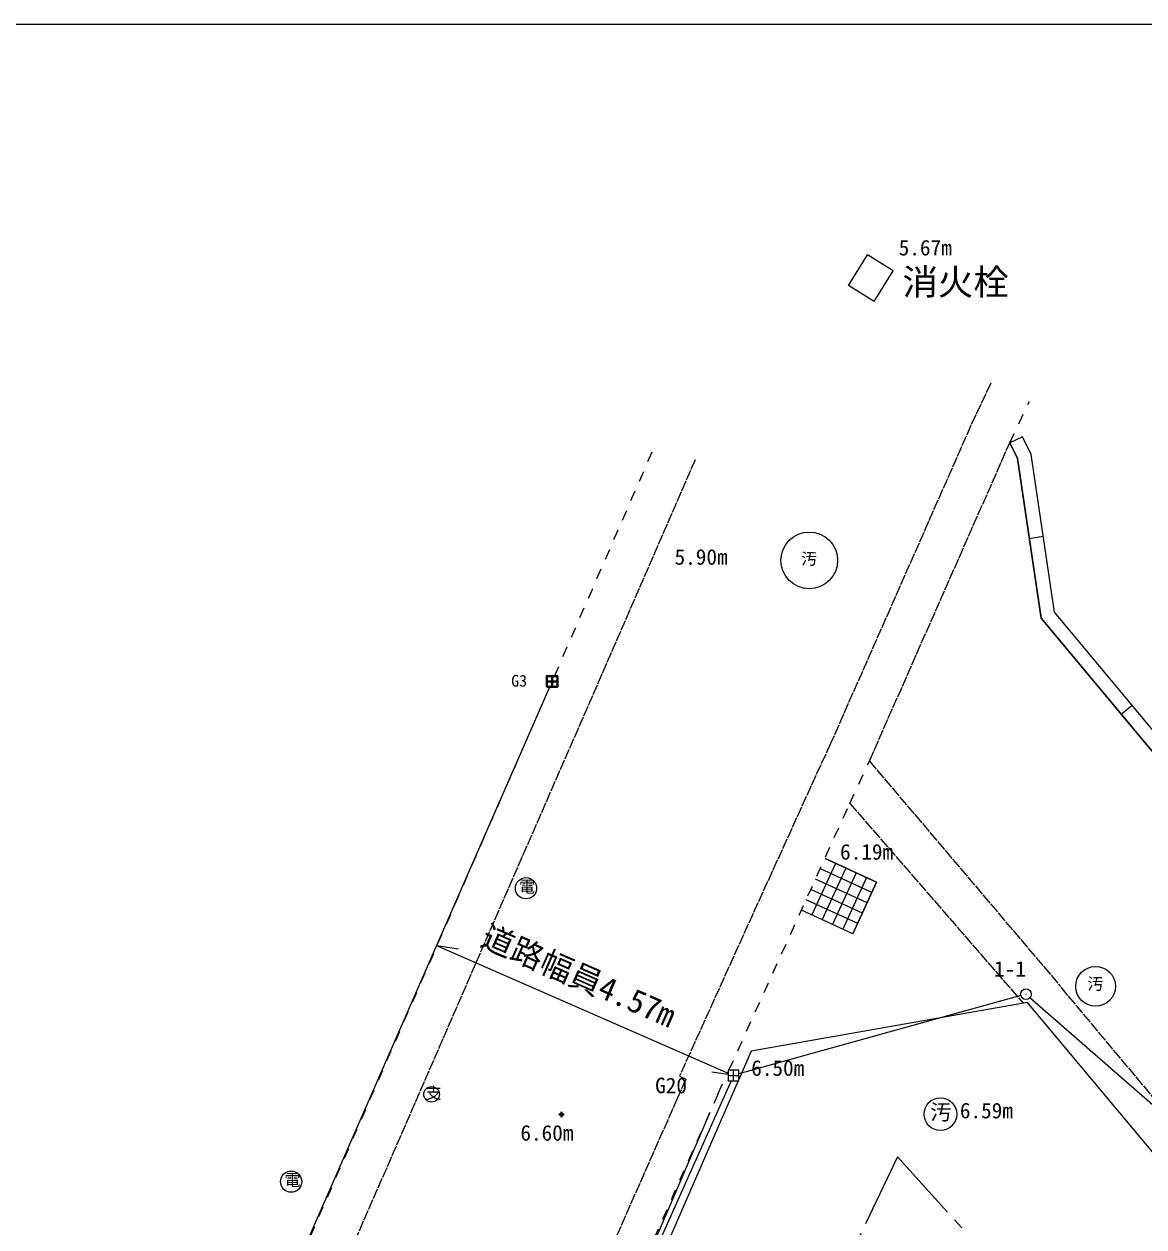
# Model space of a CAD drawing. Units: millimetres on the paper. Extents: x -403 to 403, y -279 to 279.
# Drawn here: x -104.5 to 0.7, y 166.1 to 279.2 of the extents above; entities that cross this region are included whole.
import ezdxf
from ezdxf.enums import TextEntityAlignment as Align

# ---------------------------------------------------------------- set-up
doc = ezdxf.new("R2010")
doc.units = ezdxf.units.MM
for name, pattern in [('USER1', [2, 1, -1]), ('USER2', [1.01, 1, -0.01]), ('USER3', [10, 7, -1, 1, -1])]:
    doc.linetypes.add(name, pattern=pattern)
doc.layers.add('0-0_0', color=7, linetype='Continuous')
for name, color, linetype, lineweight in [('0-1_1', 7, 'Continuous', 18), ('0-A_10', 1, 'Continuous', 18), ('0-C_12', 3, 'Continuous', 40), ('A-0_160', 7, 'Continuous', 18)]:
    doc.layers.add(name, color=color, linetype=linetype, lineweight=lineweight)
doc.styles.add('ＭＳ ゴシック', font='')
doc.styles.get('ＭＳ ゴシック').set_extended_font_data('MS Gothic')

msp = doc.modelspace()

# ---------------------------------------------------------------- linework, layer by layer
at = {"layer": '0-1_1', "linetype": 'USER1'}
for p, q in [((-11.875, 239.813), (-10.029, 243.724)), ((-54.66, 217.887), (-45.101, 239.827)), ((-80.794, 157.904), (-55.096, 216.887)), ((-39.268, 178.632), (-38.339, 180.682)), ((-39.268, 178.632), (-40.057, 176.873))]:
    msp.add_line(p, q, dxfattribs=at)
at = {"layer": '0-1_1', "linetype": 'USER2'}
for p, q in [((-25.064, 209.905), (-11.875, 239.813)), ((-25.064, 209.905), (-7.153, 188.78)), ((-26.903, 205.921), (-10.607, 187.141)), ((4.178, 175.212), (-7.153, 188.78)), ((-42.911, 180.283), (-42.309, 179.996))]:
    msp.add_line(p, q, dxfattribs=at)
at = {"layer": '0-1_1'}
for p, q in [((-10.68, 240.406), (-11.875, 239.813)), ((-10.034, 230.844), (-8.715, 231.039)), ((-80.886, 157.904), (-55.098, 216.887)), ((-1.399, 214.32), (-0.375, 215.174)), ((-28.258, 200.288), (-30.483, 195.441)), ((-24.38, 198.509), (-29.228, 200.733)), ((-29.228, 200.733), (-24.38, 198.509)), ((-24.825, 197.539), (-29.673, 199.764)), ((-27.289, 199.843), (-29.513, 194.996)), ((-26.319, 199.399), (-28.544, 194.551)), ((-25.27, 196.57), (-30.118, 198.794)), ((-25.35, 198.954), (-27.574, 194.106)), ((-26.605, 193.661), (-24.38, 198.509)), ((-26.16, 194.631), (-31.007, 196.855)), ((-25.715, 195.6), (-30.562, 197.825)), ((-26.605, 193.661), (-31.452, 195.886)), ((-10.209, 187.211), (-36.169, 182.641)), ((2.166, 172.421), (-10.209, 187.211)), ((-36.169, 182.641), (-37.339, 179.961)), ((-37.387, 179.85), (-51.023, 148.615)), ((-40.057, 176.873), (-66.404, 115.43))]:
    msp.add_line(p, q, dxfattribs=at)
at = {"layer": '0-1_1', "linetype": 'USER3'}
for q in [(-52.859, 109.051), (-4.444, 152.796)]:
    msp.add_line((-22.416, 172.695), q, dxfattribs=at)
at = {"layer": '0-1_1'}
for points in [[(-24.603, 253.118), (-27.039, 254.628), (-25.255, 257.506)], [(-24.603, 253.118), (-22.819, 255.995), (-25.255, 257.506)], [(-11.875, 239.813), (-11.143, 238.339), (-8.925, 223.349), (21.178, 187.233)], [(21.178, 187.233), (-8.925, 223.349), (-11.143, 238.339), (-11.875, 239.813)], [(22.202, 188.087), (-7.661, 223.915), (-9.855, 238.743), (-10.68, 240.406)], [(-24.38, 198.509), (-26.605, 193.661), (-31.452, 195.886)]]:
    msp.add_lwpolyline(points, dxfattribs=at)
at = {"layer": '0-1_1', "linetype": 'USER2'}
for points in [[(-13.647, 245.431), (-15.514, 241.474), (-28.71, 211.55), (-30.54, 207.585), (-42.911, 180.283)], [(-41.434, 238.229), (-94.641, 116.109), (-137.462, 18.141), (-188.896, -98.605)], [(-42.309, 179.996), (-43.103, 178.228), (-112.892, 19.968), (-192.275, -156.369)]]:
    msp.add_lwpolyline(points, dxfattribs=at)
at = {"layer": '0-1_1', "linetype": 'USER1'}
for points in [[(-38.263, 180.85), (-26.903, 205.921), (-25.064, 209.905)], [(-189.236, -157.737), (-109.847, 18.611), (-40.057, 176.873)]]:
    msp.add_lwpolyline(points, dxfattribs=at)
at = {"layer": '0-1_1'}
for centre, radius in [((-30.717, 228.773), 2.667), ((-57.339, 197.949), 1), ((-3.8, 188.722), 1.867), ((-66.212, 178.567), 0.733), ((-18.384, 176.702), 1.533), ((-79.41, 170.358), 1)]:
    msp.add_circle(centre, radius, dxfattribs=at)
at = {"layer": '0-A_10'}
for p, q in [((-10.831, 187.849), (-37.339, 180.489)), ((4.199, 175.238), (-9.973, 187.653)), ((-38.061, 179.85), (-189.263, -159.45)), ((-38.339, 180.35), (-37.339, 180.35)), ((-37.839, 179.85), (-37.839, 180.85))]:
    msp.add_line(p, q, dxfattribs=at)
msp.add_lwpolyline([(-38.339, 179.85), (-37.339, 179.85), (-37.339, 180.85), (-38.339, 180.85)], close=True, dxfattribs=at)
for radius in [0.5, 0.01]:
    msp.add_circle((-10.349, 187.983), radius, dxfattribs=at)
at = {"layer": '0-C_12'}
for p, q in [((-55.38, 217.387), (-54.38, 217.387)), ((-54.88, 216.887), (-54.88, 217.887)), ((-54.254, 176.686), (-53.754, 176.686)), ((-54.004, 176.436), (-54.004, 176.936))]:
    msp.add_line(p, q, dxfattribs=at)
at = {"layer": '0-C_12', "color": 7, "lineweight": 18}
for p, q in [((-65.739, 192.548), (-38.339, 180.568)), ((-65.739, 192.548), (-63.692, 192.238)), ((-38.339, 180.426), (-39.886, 180.66))]:
    msp.add_line(p, q, dxfattribs=at)
at = {"layer": '0-C_12'}
msp.add_lwpolyline([(-55.38, 216.887), (-54.38, 216.887), (-54.38, 217.887), (-55.38, 217.887)], close=True, dxfattribs=at)
at = {"layer": 'A-0_160'}
msp.add_lwpolyline([(-403.23, 279.202), (403.23, 279.202), (403.23, -279.202), (-403.23, -279.202)], close=True, dxfattribs=at)

# ---------------------------------------------------------------- texts
at = {"layer": '0-0_0', "style": 'ＭＳ ゴシック'}
for s, p in [('1-1', (-13.347, 189.187)), ('G20', (-45.202, 178.232))]:
    msp.add_text(s, height=1.466, rotation=359.919, dxfattribs=at).set_placement(p, align=Align.BOTTOM_LEFT)
at = {"layer": '0-1_1', "style": 'ＭＳ ゴシック'}
for s, height, p in [('消火栓', 2.441, (-21.951, 253.003)), ('汚', 1.1, (-31.477, 228.043)), ('電', 1.1, (-57.987, 197.217)), ('汚', 1.1, (-4.57, 188.083)), ('支', 1.1, (-66.783, 177.827)), ('汚', 1.466, (-19.347, 175.731)), ('電', 1.1, (-80.041, 169.636))]:
    msp.add_text(s, height=height, rotation=359.919, dxfattribs=at).set_placement(p, align=Align.BOTTOM_LEFT)
at = {"layer": '0-C_12', "color": 7, "style": 'ＭＳ ゴシック'}
for s, height, rotation, p in [('5.67m', 1.466, 359.919, (-22.309, 257.008)), ('5.90m', 1.466, 359.919, (-43.374, 227.929)), ('G3', 1.1, 359.919, (-58.731, 216.573)), ('6.19m', 1.466, 359.919, (-27.82, 200.2)), ('道路幅員4.57m', 2.199, 336.385, (-62.014, 192.003)), ('6.50m', 1.466, 359.919, (-36.17, 179.872)), ('6.59m', 1.466, 359.919, (-16.558, 175.875)), ('6.60m', 1.466, 359.919, (-57.866, 173.776))]:
    msp.add_text(s, height=height, rotation=rotation, dxfattribs=at).set_placement(p, align=Align.BOTTOM_LEFT)

doc.saveas('drawing.dxf')
